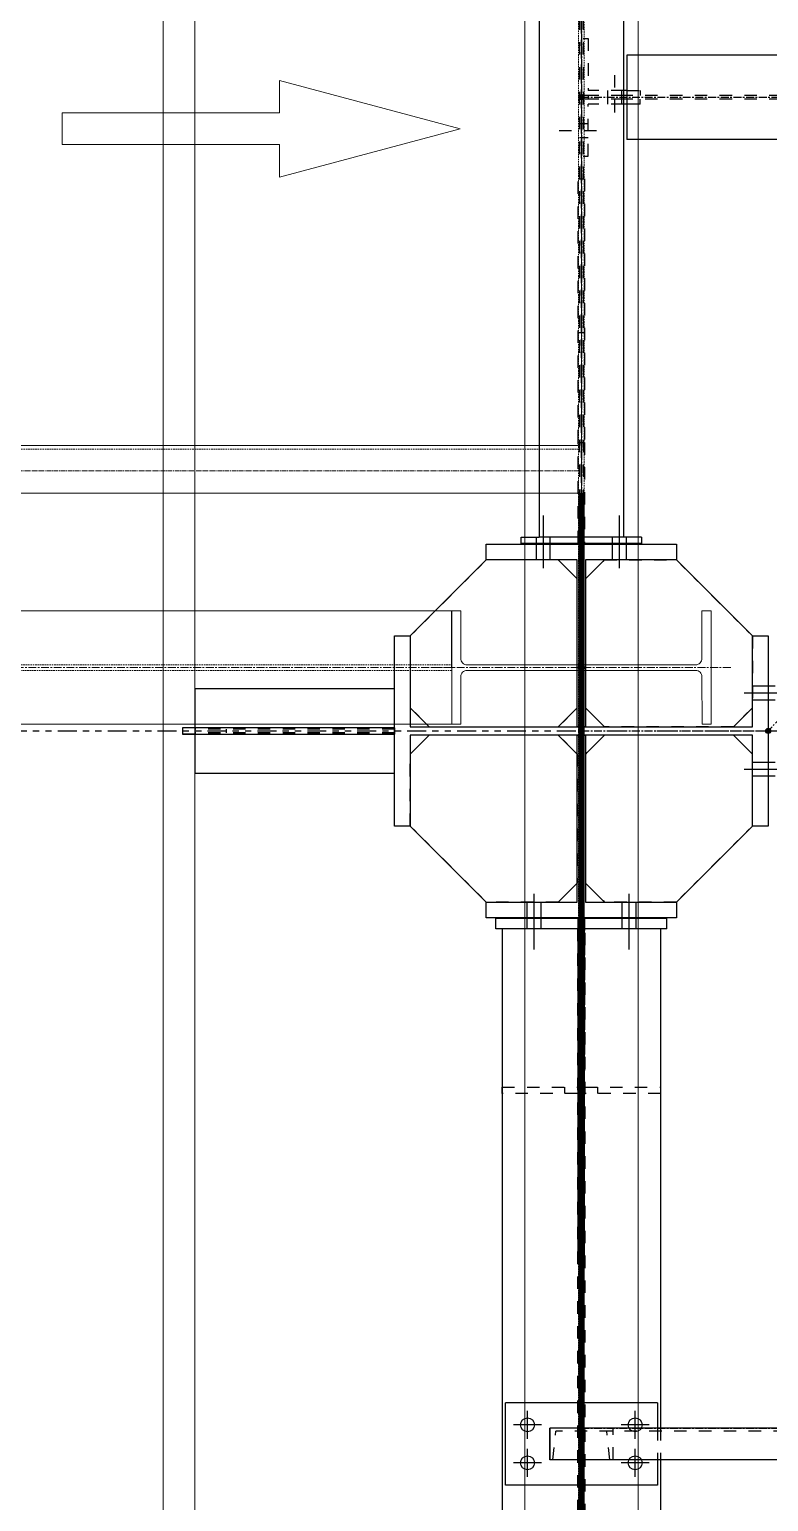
# Model space of a CAD drawing. Header units: inches. Extents: x 209270 to 234360, y -180214 to -150194.
# Drawn here: x 216141 to 217307, y -159580 to -157257 of the extents above; entities that cross this region are included whole.
import ezdxf

# ---------------------------------------------------------------- set-up
doc = ezdxf.new("R2010")
doc.units = ezdxf.units.IN
doc.header["$LTSCALE"] = 10
doc.header["$MEASUREMENT"] = 0
for name, pattern in [('CENTER', [2, 1.25, -0.25, 0.25, -0.25]), ('CENTER2', [1.125, 0.75, -0.125, 0.125, -0.125]), ('DXK_LINE_DOT2', [3.9198, 1.9599, -1.9599]), ('DXK_LINE_DOT5', [7.8785, 2.979, -0.9799, 0.9799, -0.9799, 0.9799, -0.9799]), ('HIDDEN', [0.375, 0.25, -0.125])]:
    doc.linetypes.add(name, pattern=pattern)
doc.layers.get('0').update_dxf_attribs({"color": 1})
for name, color, linetype in [('$AUDIT_BAD_LAYER1', 1, 'Continuous'), ('_STR_0', 5, 'Continuous'), ('_STR_1', 5, 'Continuous'), ('_STR_2', 5, 'Continuous'), ('_STR_4', 5, 'Continuous')]:
    doc.layers.add(name, color=color, linetype=linetype)
for name, color, linetype, lineweight in [('Belt', 1, 'Continuous', 9), ('CEN', 1, 'CENTER', 9), ('CENETR LINE', 1, 'CENTER2', 9), ('handrail', 1, 'FENCELINE1', 9), ('HIDDDEN', 1, 'HIDDEN', 9), ('HIDDEN', 1, 'HIDDEN', 9), ('MAIN OBJECT', 1, 'Continuous', 18), ('Sheeting', 1, 'Continuous', 0)]:
    doc.layers.add(name, color=color, linetype=linetype, lineweight=lineweight)
doc.linetypes.add('FENCELINE1', pattern='A,0.25,-0.1,[133,arial.ttf,S=0.1,R=0,X=-0.1,Y=0],-0.1,1', length=1.45)

# ---------------------------------------------------------------- blocks, each defined once
blk = doc.blocks.new('A$C426f7GU6TT')
at = {"layer": 'CEN'}
for p, q in [((0, 235.7), (0, -235.7)), ((-235.7, 0), (235.7, 0))]:
    blk.add_line(p, q, dxfattribs=at)
blk.add_circle((0, 0), 5, dxfattribs=at)
at = {"layer": 'MAIN OBJECT'}
blk.add_lwpolyline([(4.4, -180.2, 0.414214), (14.6, -190.4), (89.4, -190.4), (89.4, -204.7), (-89.4, -204.7), (-89.4, -190.4), (-14.6, -190.4, 0.414214), (-4.4, -180.2), (-4.4, 180.2, 0.414214), (-14.6, 190.4), (-89.4, 190.4), (-89.4, 204.7), (89.4, 204.7), (89.4, 190.4), (14.6, 190.4, 0.414214), (4.4, 180.2), (4.4, -180.2)], format="xyb", dxfattribs=at)
blk = doc.blocks.new('GridLine-116860372-116902 - 114867')
at = {"layer": '_STR_2', "linetype": 'DXK_LINE_DOT5'}
blk.add_line((217011.9, -165456.7), (217011.9, -153291), dxfattribs=at)
blk = doc.blocks.new('GridLine-116860372-116906 - 114867')
at = {"layer": '_STR_2', "linetype": 'DXK_LINE_DOT5'}
blk.add_line((211379.7, -158363.7), (228961.1, -158363.7), dxfattribs=at)
blk = doc.blocks.new('Part-116860372-114953 - 114867')
at = {"layer": '_STR_4', "linetype": 'Continuous'}
blk.add_hatch(color=256, dxfattribs=at).paths.add_polyline_path([(217011.9, -158367.7, -1), (217011.9, -158359.7, -1)])
at = {"layer": '_STR_2', "linetype": 'Continuous'}
for p, q in [((216716.9, -158513.7), (216716.9, -158213.7)), ((216716.9, -158213.7), (216741.9, -158213.7)), ((216741.9, -158213.7), (216741.9, -158357.2)), ((217281.9, -158213.7), (217306.9, -158213.7)), ((217281.9, -158357.2), (217281.9, -158213.7)), ((217306.9, -158213.7), (217306.9, -158513.7)), ((216741.9, -158357.2), (217281.9, -158357.2)), ((217281.9, -158370.2), (216741.9, -158370.2)), ((216741.9, -158370.2), (216741.9, -158513.7)), ((217281.9, -158513.7), (217281.9, -158370.2)), ((216741.9, -158513.7), (216716.9, -158513.7)), ((217306.9, -158513.7), (217281.9, -158513.7))]:
    blk.add_line(p, q, dxfattribs=at)
at = {"layer": '_STR_4', "linetype": 'CENTER'}
blk.add_line((217011.9, -158363.7), (217011.9, -158363.7), dxfattribs=at)
at = {"layer": '_STR_4', "linetype": 'Continuous'}
blk.add_circle((217011.9, -158363.7), 4, dxfattribs=at)
blk = doc.blocks.new('Part-116860372-114943 - 114867')
at = {"layer": '_STR_4', "linetype": 'Continuous'}
blk.add_hatch(color=256, dxfattribs=at).paths.add_polyline_path([(217011.9, -158367.7, -1), (217011.9, -158359.7, -1)])
at = {"layer": '_STR_4', "linetype": 'CENTER'}
blk.add_line((217011.9, -158363.7), (220311.9, -158363.7), dxfattribs=at)
at = {"layer": '_STR_4', "linetype": 'Continuous'}
blk.add_circle((217011.9, -158363.7), 4, dxfattribs=at)
blk = doc.blocks.new('Part-116860372-114949 - 114867')
at = {"layer": '_STR_4', "linetype": 'Continuous'}
for points in [[(217011.9, -157367.7, -1), (217011.9, -157359.7, -1)], [(218111.9, -157367.7, -1), (218111.9, -157359.7, -1)]]:
    blk.add_hatch(color=256, dxfattribs=at).paths.add_polyline_path(points)
at = {"layer": '_STR_1', "linetype": 'DXK_LINE_DOT2'}
for p, q in [((218100.7, -157297.1), (218038.7, -157297.1)), ((218100.7, -157430.3), (218100.7, -157297.1)), ((217022.7, -157360.8), (217022.7, -157366.5)), ((217078.5, -157360.8), (217022.7, -157360.8)), ((217078.5, -157366.5), (217022.7, -157366.5)), ((218033.7, -157360.8), (217083.5, -157360.8)), ((218033.7, -157366.5), (217083.5, -157366.5)), ((218100.7, -157360.8), (218038.7, -157360.8)), ((218100.7, -157366.5), (218038.7, -157366.5)), ((218100.7, -157430.3), (218038.7, -157430.3))]:
    blk.add_line(p, q, dxfattribs=at)
at = {"layer": '_STR_2', "linetype": 'Continuous'}
for p, q in [((217083.5, -157297.1), (217083.5, -157430.3)), ((218038.7, -157297.1), (217083.5, -157297.1)), ((218033.7, -157297.1), (218033.7, -157430.3)), ((217083.5, -157360.8), (217078.5, -157360.8)), ((217083.5, -157366.5), (217078.5, -157366.5)), ((218038.7, -157360.8), (218033.7, -157360.8)), ((218038.7, -157366.5), (218033.7, -157366.5)), ((218038.7, -157430.3), (217083.5, -157430.3))]:
    blk.add_line(p, q, dxfattribs=at)
at = {"layer": '_STR_4', "linetype": 'CENTER'}
blk.add_line((217011.9, -157363.7), (218111.9, -157363.7), dxfattribs=at)
at = {"layer": '_STR_4', "linetype": 'Continuous'}
for centre in [(217011.9, -157363.7), (218111.9, -157363.7)]:
    blk.add_circle(centre, 4, dxfattribs=at)
blk = doc.blocks.new('Part-116860372-114954 - 114867')
at = {"layer": '_STR_2', "linetype": 'Continuous'}
for p, q in [((216861.9, -158068.7), (216861.9, -158068.7)), ((216861.9, -158068.7), (217161.9, -158068.7)), ((216861.9, -158093.7), (216861.9, -158068.7)), ((217161.9, -158068.7), (217161.9, -158068.7)), ((217161.9, -158068.7), (217161.9, -158093.7)), ((216861.9, -158093.7), (216861.9, -158093.7)), ((217005.4, -158093.7), (216861.9, -158093.7)), ((217005.4, -158093.7), (217005.4, -158093.7)), ((217005.4, -158357.2), (217005.4, -158093.7)), ((217018.4, -158093.7), (217018.4, -158093.7)), ((217161.9, -158093.7), (217018.4, -158093.7)), ((217018.4, -158093.7), (217018.4, -158357.2)), ((217161.9, -158093.7), (217161.9, -158093.7)), ((217005.4, -158357.2), (217005.4, -158357.2)), ((217018.4, -158357.2), (217005.4, -158357.2)), ((217018.4, -158357.2), (217018.4, -158357.2))]:
    blk.add_line(p, q, dxfattribs=at)
blk = doc.blocks.new('Part-116860372-116031 - 114867')
at = {"layer": '_STR_1', "linetype": 'DXK_LINE_DOT2'}
for p, q in [((217006.9, -158658.7), (217006.9, -158658.7)), ((217006.9, -158658.7), (217006.9, -158899.7)), ((217016.9, -158658.7), (217006.9, -158658.7)), ((217016.9, -158658.7), (217016.9, -158899.7)), ((217006.9, -158826.6), (217016.9, -158826.6)), ((217006.9, -158899.7), (217006.9, -159192.6)), ((217016.9, -159192.6), (217016.9, -158899.7))]:
    blk.add_line(p, q, dxfattribs=at)
at = {"layer": '_STR_2', "linetype": 'Continuous'}
for p, q in [((217006.9, -159192.6), (217006.9, -158658.7)), ((217016.9, -159192.6), (217016.9, -158658.7)), ((217006.9, -158899.7), (217016.9, -158899.7)), ((217006.9, -159192.6), (217016.9, -159192.6))]:
    blk.add_line(p, q, dxfattribs=at)
blk = doc.blocks.new('Part-116860372-114955 - 114867')
at = {"layer": '_STR_2', "linetype": 'Continuous'}
for p, q in [((217005.4, -158370.2), (217005.4, -158370.2)), ((217005.4, -158633.7), (217005.4, -158370.2)), ((217005.4, -158370.2), (217018.4, -158370.2)), ((217018.4, -158370.2), (217018.4, -158370.2)), ((217018.4, -158370.2), (217018.4, -158633.7)), ((216861.9, -158633.7), (216861.9, -158633.7)), ((216861.9, -158658.7), (216861.9, -158633.7)), ((216861.9, -158633.7), (217005.4, -158633.7)), ((217005.4, -158633.7), (217005.4, -158633.7)), ((217018.4, -158633.7), (217018.4, -158633.7)), ((217018.4, -158633.7), (217161.9, -158633.7)), ((217161.9, -158633.7), (217161.9, -158633.7)), ((217161.9, -158633.7), (217161.9, -158658.7)), ((216861.9, -158658.7), (216861.9, -158658.7)), ((217161.9, -158658.7), (216861.9, -158658.7)), ((217161.9, -158658.7), (217161.9, -158658.7))]:
    blk.add_line(p, q, dxfattribs=at)
blk = doc.blocks.new('Part-116860372-114965 - 114867')
at = {"layer": '_STR_4', "linetype": 'Continuous'}
blk.add_hatch(color=256, dxfattribs=at).paths.add_polyline_path([(217011.9, -158367.7, -1), (217011.9, -158359.7, -1)])
at = {"layer": '_STR_1', "linetype": 'DXK_LINE_DOT2'}
for p, q in [((217009, -155669.7), (217009, -158057.7)), ((217014.7, -155669.7), (217014.7, -158057.7))]:
    blk.add_line(p, q, dxfattribs=at)
at = {"layer": '_STR_2', "linetype": 'Continuous'}
for p, q in [((216945.3, -156953.7), (216945.3, -158057.7)), ((217078.5, -156953.7), (217078.5, -158057.7)), ((217078.5, -158057.7), (216945.3, -158057.7))]:
    blk.add_line(p, q, dxfattribs=at)
at = {"layer": '_STR_4', "linetype": 'CENTER'}
blk.add_line((217011.9, -155363.7), (217011.9, -158363.7), dxfattribs=at)
at = {"layer": '_STR_4', "linetype": 'Continuous'}
blk.add_circle((217011.9, -158363.7), 4, dxfattribs=at)
blk = doc.blocks.new('Bolt-116860372-116015 - 114867')
at = {"layer": '_STR_2', "linetype": 'Continuous'}
for p, q in [((216951.9, -158106.7), (216951.9, -158023.7)), ((216951.9, -158106.7), (216951.9, -158023.7)), ((217071.9, -158106.7), (217071.9, -158023.7)), ((217071.9, -158106.7), (217071.9, -158023.7)), ((216940.9, -158067.7), (216940.9, -158057.7)), ((216940.9, -158067.7), (216940.9, -158057.7)), ((216962.9, -158067.7), (216962.9, -158057.7)), ((216962.9, -158067.7), (216962.9, -158057.7)), ((217060.9, -158067.7), (217060.9, -158057.7)), ((217060.9, -158067.7), (217060.9, -158057.7)), ((217082.9, -158067.7), (217082.9, -158057.7)), ((217082.9, -158067.7), (217082.9, -158057.7)), ((216940.9, -158093.7), (216940.9, -158068.7)), ((216940.9, -158093.7), (216940.9, -158068.7)), ((216962.9, -158093.7), (216962.9, -158068.7)), ((216962.9, -158093.7), (216962.9, -158068.7)), ((217060.9, -158093.7), (217060.9, -158068.7)), ((217060.9, -158093.7), (217060.9, -158068.7)), ((217082.9, -158093.7), (217082.9, -158068.7)), ((217082.9, -158093.7), (217082.9, -158068.7))]:
    blk.add_line(p, q, dxfattribs=at)
blk = doc.blocks.new('Part-116860372-115041 - 114867')
at = {"layer": '_STR_4', "linetype": 'Continuous'}
for points in [[(217011.9, -159467.7, -1), (217011.9, -159459.7, -1)], [(218111.9, -159467.7, -1), (218111.9, -159459.7, -1)]]:
    blk.add_hatch(color=256, dxfattribs=at).paths.add_polyline_path(points)
at = {"layer": '_STR_1', "linetype": 'DXK_LINE_DOT2'}
for p, q in [((216966.8, -159513.7), (216971.8, -159468.7)), ((218040.3, -159468.7), (216971.8, -159468.7)), ((217056.9, -159513.7), (217052, -159468.7)), ((217061.9, -159513.7), (217061.9, -159463.7)), ((218101, -159463.7), (218040.3, -159463.7)), ((218101, -159468.7), (218045.3, -159468.7)), ((218101, -159513.7), (218101, -159463.7)), ((218101, -159513.7), (217056.9, -159513.7))]:
    blk.add_line(p, q, dxfattribs=at)
at = {"layer": '_STR_2', "linetype": 'Continuous'}
for p, q in [((216961.9, -159513.7), (216961.9, -159463.7)), ((218040.3, -159463.7), (216961.9, -159463.7)), ((218040.3, -159513.7), (218040.3, -159463.7)), ((218045.3, -159468.7), (218040.3, -159468.7)), ((218045.3, -159513.7), (216961.9, -159513.7))]:
    blk.add_line(p, q, dxfattribs=at)
at = {"layer": '_STR_4', "linetype": 'CENTER'}
for p, q in [((217011.9, -159463.7), (218040.3, -159463.7)), ((218101, -159463.7), (218111.9, -159463.7))]:
    blk.add_line(p, q, dxfattribs=at)
at = {"layer": '_STR_4', "linetype": 'Continuous'}
for centre in [(217011.9, -159463.7), (218111.9, -159463.7)]:
    blk.add_circle(centre, 4, dxfattribs=at)
blk = doc.blocks.new('Part-116860372-115104 - 114867')
at = {"layer": '_STR_4', "linetype": 'Continuous'}
for points in [[(218111.9, -157492.7, -1), (218111.9, -157484.7, -1)], [(217306.9, -158367.7, -1), (217306.9, -158359.7, -1)]]:
    blk.add_hatch(color=256, dxfattribs=at).paths.add_polyline_path(points)
at = {"layer": '_STR_1', "linetype": 'DXK_LINE_DOT2'}
for p, q in [((217957.4, -157597.5), (217788.2, -157781.5)), ((217957.4, -157597.5), (218023.7, -157658.4)), ((218017.8, -157653), (217450.1, -158270.1)), ((218023.7, -157658.4), (217854.4, -157842.4)), ((217559, -158030.6), (217389.7, -158214.6)), ((217455.9, -158275.5), (217625.2, -158091.5)), ((217389.7, -158214.6), (217455.9, -158275.5))]:
    blk.add_line(p, q, dxfattribs=at)
at = {"layer": '_STR_2', "linetype": 'Continuous'}
for p, q in [((217788.2, -157781.5), (217559, -158030.6)), ((217854.4, -157842.4), (217625.2, -158091.5))]:
    blk.add_line(p, q, dxfattribs=at)
at = {"layer": '_STR_4', "linetype": 'CENTER'}
blk.add_line((218111.9, -157488.7), (217306.9, -158363.7), dxfattribs=at)
at = {"layer": '_STR_4', "linetype": 'Continuous'}
for centre in [(218111.9, -157488.7), (217306.9, -158363.7)]:
    blk.add_circle(centre, 4, dxfattribs=at)
blk = doc.blocks.new('Bolt-116860372-116486 - 114867')
at = {"layer": '_STR_1', "linetype": 'DXK_LINE_DOT2'}
for p, q in [((217014.7, -157405.5), (217009, -157405.5)), ((217022.7, -157405.5), (217014.7, -157405.5)), ((217035.7, -157416.5), (216972.7, -157416.5)), ((217014.7, -157427.5), (217009, -157427.5)), ((217022.7, -157427.5), (217014.7, -157427.5))]:
    blk.add_line(p, q, dxfattribs=at)
blk = doc.blocks.new('Part-116860372-116484 - 114867')
at = {"layer": '_STR_1', "linetype": 'DXK_LINE_DOT2'}
for p, q in [((217022.7, -157366.5), (217014.7, -157366.5)), ((217083.5, -157366.5), (217078.5, -157366.5)), ((217104.7, -157374.5), (217104.7, -157366.5)), ((217022.7, -157456.5), (217022.7, -157374.5)), ((217078.5, -157374.5), (217022.7, -157374.5)), ((217104.7, -157374.5), (217083.5, -157374.5)), ((217014.7, -157456.5), (217022.7, -157456.5))]:
    blk.add_line(p, q, dxfattribs=at)
at = {"layer": '_STR_2', "linetype": 'Continuous'}
blk.add_line((217083.5, -157374.5), (217078.5, -157374.5), dxfattribs=at)
blk = doc.blocks.new('Part-116860372-116014 - 114867')
at = {"layer": '_STR_1', "linetype": 'DXK_LINE_DOT2'}
blk.add_line((217078.5, -158057.7), (216945.3, -158057.7), dxfattribs=at)
at = {"layer": '_STR_2', "linetype": 'Continuous'}
for p, q in [((216916.9, -158067.7), (216916.9, -158057.7)), ((216916.9, -158057.7), (216945.3, -158057.7)), ((217106.9, -158057.7), (217078.5, -158057.7)), ((217106.9, -158057.7), (217106.9, -158067.7)), ((217106.9, -158067.7), (216916.9, -158067.7))]:
    blk.add_line(p, q, dxfattribs=at)
blk = doc.blocks.new('Part-116860372-154289 - 114867')
at = {"layer": '_STR_1', "linetype": 'DXK_LINE_DOT2'}
for p, q in [((216716.9, -158358.7), (216716.9, -158297.1)), ((216401.9, -158358.7), (216401.9, -158368.7)), ((216716.9, -158360.8), (216401.9, -158360.8)), ((216716.9, -158366.5), (216401.9, -158366.5)), ((216451.9, -158366.5), (216451.9, -158360.8)), ((216716.9, -158430.3), (216716.9, -158368.7))]:
    blk.add_line(p, q, dxfattribs=at)
at = {"layer": '_STR_2', "linetype": 'Continuous'}
for p, q in [((216401.9, -158297.1), (216401.9, -158358.7)), ((216716.9, -158297.1), (216401.9, -158297.1)), ((216401.9, -158368.7), (216401.9, -158430.3)), ((216401.9, -158430.3), (216716.9, -158430.3))]:
    blk.add_line(p, q, dxfattribs=at)
blk = doc.blocks.new('Bolt-116860372-116485 - 114867')
at = {"layer": '_STR_1', "linetype": 'DXK_LINE_DOT2'}
for p, q in [((217064.7, -157387.5), (217064.7, -157319.5)), ((217053.7, -157360.8), (217053.7, -157352.8)), ((217053.7, -157366.5), (217053.7, -157360.8)), ((217053.7, -157374.5), (217053.7, -157366.5)), ((217075.7, -157360.8), (217075.7, -157352.8)), ((217075.7, -157366.5), (217075.7, -157360.8)), ((217075.7, -157374.5), (217075.7, -157366.5))]:
    blk.add_line(p, q, dxfattribs=at)
blk = doc.blocks.new('Part-116860372-149923 - 114867')
at = {"layer": '_STR_1', "linetype": 'DXK_LINE_DOT2'}
for p, q in [((217048.4, -158093.7), (217161.9, -158093.7)), ((217018.4, -158123.7), (217018.4, -158327.2)), ((217281.9, -158213.7), (217281.9, -158327.2)), ((217251.9, -158357.2), (217048.4, -158357.2))]:
    blk.add_line(p, q, dxfattribs=at)
at = {"layer": '_STR_2', "linetype": 'Continuous'}
for p, q in [((217048.4, -158093.7), (217018.4, -158123.7)), ((217161.9, -158093.7), (217281.9, -158213.7)), ((217018.4, -158327.2), (217048.4, -158357.2)), ((217281.9, -158327.2), (217251.9, -158357.2))]:
    blk.add_line(p, q, dxfattribs=at)
blk = doc.blocks.new('Part-116860372-116033 - 114867')
at = {"layer": '_STR_1', "linetype": 'DXK_LINE_DOT2'}
for p, q in [((217006.9, -157908.2), (217006.9, -157492.4)), ((217006.9, -157492.4), (217016.9, -157492.4)), ((217016.9, -157492.4), (217016.9, -157908.2)), ((217006.9, -157734.8), (217016.9, -157734.8)), ((217006.9, -158067.7), (217006.9, -157908.2)), ((217006.9, -157908.2), (217016.9, -157908.2)), ((217016.9, -157908.2), (217016.9, -158067.7)), ((217006.9, -158067.7), (217006.9, -158068.7)), ((217006.9, -158068.7), (217006.9, -158068.7)), ((217006.9, -158068.7), (217016.9, -158068.7)), ((217016.9, -158068.7), (217016.9, -158067.7))]:
    blk.add_line(p, q, dxfattribs=at)
at = {"layer": '_STR_2', "linetype": 'Continuous'}
for p, q in [((217006.9, -158068.7), (217006.9, -158067.7)), ((217016.9, -158067.7), (217016.9, -158068.7))]:
    blk.add_line(p, q, dxfattribs=at)
blk = doc.blocks.new('Part-116860372-116483 - 114867')
at = {"layer": '_STR_1', "linetype": 'DXK_LINE_DOT2'}
for p, q in [((217014.7, -157270.8), (217022.7, -157270.8)), ((217022.7, -157270.8), (217022.7, -157352.8)), ((217022.7, -157360.8), (217014.7, -157360.8)), ((217078.5, -157352.8), (217022.7, -157352.8)), ((217083.5, -157360.8), (217078.5, -157360.8)), ((217083.5, -157352.8), (217104.7, -157352.8)), ((217104.7, -157352.8), (217104.7, -157360.8))]:
    blk.add_line(p, q, dxfattribs=at)
at = {"layer": '_STR_2', "linetype": 'Continuous'}
blk.add_line((217083.5, -157352.8), (217078.5, -157352.8), dxfattribs=at)
blk = doc.blocks.new('Bolt-116860372-116634 - 114867')
at = {"layer": '_STR_2', "linetype": 'Continuous'}
for p, q in [((217281.9, -158292.7), (217306.9, -158292.7)), ((217281.9, -158292.7), (217306.9, -158292.7)), ((217307.9, -158292.7), (217317.9, -158292.7)), ((217307.9, -158292.7), (217317.9, -158292.7)), ((217268.9, -158303.7), (217351.9, -158303.7)), ((217268.9, -158303.7), (217351.9, -158303.7)), ((217281.9, -158314.7), (217306.9, -158314.7)), ((217281.9, -158314.7), (217306.9, -158314.7)), ((217307.9, -158314.7), (217317.9, -158314.7)), ((217307.9, -158314.7), (217317.9, -158314.7)), ((217281.9, -158412.7), (217306.9, -158412.7)), ((217281.9, -158412.7), (217306.9, -158412.7)), ((217307.9, -158412.7), (217317.9, -158412.7)), ((217307.9, -158412.7), (217317.9, -158412.7)), ((217268.9, -158423.7), (217351.9, -158423.7)), ((217268.9, -158423.7), (217351.9, -158423.7)), ((217281.9, -158434.7), (217306.9, -158434.7)), ((217281.9, -158434.7), (217306.9, -158434.7)), ((217307.9, -158434.7), (217317.9, -158434.7)), ((217307.9, -158434.7), (217317.9, -158434.7))]:
    blk.add_line(p, q, dxfattribs=at)
blk = doc.blocks.new('Part-116860372-157474 - 114867')
at = {"layer": '_STR_1', "linetype": 'DXK_LINE_DOT2'}
blk.add_line((217131.9, -159463.7), (217131.9, -159513.7), dxfattribs=at)
at = {"layer": '_STR_2', "linetype": 'Continuous'}
for p, q in [((216891.9, -159553.7), (216891.9, -159423.7)), ((217131.9, -159423.7), (216891.9, -159423.7)), ((217131.9, -159423.7), (217131.9, -159463.7)), ((217131.9, -159513.7), (217131.9, -159553.7)), ((217131.9, -159553.7), (216891.9, -159553.7))]:
    blk.add_line(p, q, dxfattribs=at)
blk = doc.blocks.new('Part-116860372-116831 - 114867')
at = {"layer": '_STR_1', "linetype": 'DXK_LINE_DOT2'}
for p, q in [((216716.9, -158358.7), (216382.3, -158358.7)), ((216382.3, -158358.7), (216382.3, -158368.7)), ((216716.9, -158358.7), (216716.9, -158368.7)), ((216716.9, -158368.7), (216382.3, -158368.7))]:
    blk.add_line(p, q, dxfattribs=at)
at = {"layer": '_STR_2', "linetype": 'Continuous'}
for p, q in [((216716.9, -158358.7), (216382.3, -158358.7)), ((216382.3, -158358.7), (216382.3, -158368.7)), ((216716.9, -158368.7), (216716.9, -158358.7)), ((216382.3, -158368.7), (216716.9, -158368.7))]:
    blk.add_line(p, q, dxfattribs=at)
blk = doc.blocks.new('Part-116860372-116836 - 114867')
at = {"layer": '_STR_1', "linetype": 'DXK_LINE_DOT2'}
for p, q in [((217011.9, -159463.7), (216961.9, -159463.7)), ((216966.8, -159513.7), (216961.9, -159513.7))]:
    blk.add_line(p, q, dxfattribs=at)
at = {"layer": '_STR_2', "linetype": 'Continuous'}
blk.add_line((216961.9, -159463.7), (216961.9, -159513.7), dxfattribs=at)
blk = doc.blocks.new('Part-116860372-149922 - 114867')
at = {"layer": '_STR_1', "linetype": 'DXK_LINE_DOT2'}
for p, q in [((216975.4, -158093.7), (216861.9, -158093.7)), ((217005.4, -158327.2), (217005.4, -158123.7)), ((216741.9, -158213.7), (216741.9, -158327.2)), ((216771.9, -158357.2), (216975.4, -158357.2))]:
    blk.add_line(p, q, dxfattribs=at)
at = {"layer": '_STR_2', "linetype": 'Continuous'}
for p, q in [((216861.9, -158093.7), (216741.9, -158213.7)), ((217005.4, -158123.7), (216975.4, -158093.7)), ((216741.9, -158327.2), (216771.9, -158357.2)), ((216975.4, -158357.2), (217005.4, -158327.2))]:
    blk.add_line(p, q, dxfattribs=at)
blk = doc.blocks.new('Part-116860372-149924 - 114867')
at = {"layer": '_STR_1', "linetype": 'DXK_LINE_DOT2'}
for p, q in [((216975.4, -158370.2), (216771.9, -158370.2)), ((216741.9, -158513.7), (216741.9, -158400.2)), ((217005.4, -158400.2), (217005.4, -158603.7)), ((216975.4, -158633.7), (216861.9, -158633.7))]:
    blk.add_line(p, q, dxfattribs=at)
at = {"layer": '_STR_2', "linetype": 'Continuous'}
for p, q in [((216771.9, -158370.2), (216741.9, -158400.2)), ((216975.4, -158370.2), (217005.4, -158400.2)), ((216861.9, -158633.7), (216741.9, -158513.7)), ((217005.4, -158603.7), (216975.4, -158633.7))]:
    blk.add_line(p, q, dxfattribs=at)
blk = doc.blocks.new('Part-116860372-149925 - 114867')
at = {"layer": '_STR_1', "linetype": 'DXK_LINE_DOT2'}
for p, q in [((217251.9, -158370.2), (217048.4, -158370.2)), ((217018.4, -158400.2), (217018.4, -158603.7)), ((217281.9, -158513.7), (217281.9, -158400.2)), ((217161.9, -158633.7), (217048.4, -158633.7))]:
    blk.add_line(p, q, dxfattribs=at)
at = {"layer": '_STR_2', "linetype": 'Continuous'}
for p, q in [((217048.4, -158370.2), (217018.4, -158400.2)), ((217251.9, -158370.2), (217281.9, -158400.2)), ((217161.9, -158633.7), (217281.9, -158513.7)), ((217048.4, -158633.7), (217018.4, -158603.7))]:
    blk.add_line(p, q, dxfattribs=at)
blk = doc.blocks.new('Part-116860372-157432 - 114867')
at = {"layer": '_STR_1', "linetype": 'DXK_LINE_DOT2'}
for p, q in [((217005.9, -158675.7), (217005.9, -165051.7)), ((217017.9, -158675.7), (217005.9, -158675.7)), ((217017.9, -165051.7), (217017.9, -158675.7))]:
    blk.add_line(p, q, dxfattribs=at)
blk = doc.blocks.new('Part-116860372-157433 - 114867')
at = {"layer": '_STR_1', "linetype": 'DXK_LINE_DOT2'}
blk.add_line((217136.9, -159463.7), (217136.9, -159513.7), dxfattribs=at)
at = {"layer": '_STR_2', "linetype": 'Continuous'}
for p, q in [((216886.9, -158675.7), (216886.9, -160038.7)), ((217006.9, -158675.7), (216886.9, -158675.7)), ((217136.9, -158675.7), (217016.9, -158675.7)), ((217136.9, -158675.7), (217136.9, -159463.7)), ((217136.9, -159513.7), (217136.9, -160038.7))]:
    blk.add_line(p, q, dxfattribs=at)
blk = doc.blocks.new('Part-116860372-157451 - 114867')
at = {"layer": '_STR_1', "linetype": 'DXK_LINE_DOT2'}
for p, q in [((217016.9, -158659.7), (217006.9, -158659.7)), ((217005.9, -158675.7), (216886.9, -158675.7)), ((217136.9, -158675.7), (217017.9, -158675.7))]:
    blk.add_line(p, q, dxfattribs=at)
at = {"layer": '_STR_2', "linetype": 'Continuous'}
for p, q in [((216876.9, -158675.7), (216876.9, -158659.7)), ((217006.9, -158659.7), (216876.9, -158659.7)), ((217146.9, -158659.7), (217016.9, -158659.7)), ((217146.9, -158675.7), (217146.9, -158659.7)), ((216886.9, -158675.7), (216876.9, -158675.7)), ((217146.9, -158675.7), (217136.9, -158675.7))]:
    blk.add_line(p, q, dxfattribs=at)
blk = doc.blocks.new('Bolt-116860372-157452 - 114867')
at = {"layer": '_STR_2', "linetype": 'Continuous'}
for p, q in [((216936.9, -158620.7), (216936.9, -158708.7)), ((216936.9, -158620.7), (216936.9, -158708.7)), ((216936.9, -158620.7), (216936.9, -158708.7)), ((216936.9, -158620.7), (216936.9, -158708.7)), ((217086.9, -158620.7), (217086.9, -158708.7)), ((217086.9, -158620.7), (217086.9, -158708.7)), ((217086.9, -158620.7), (217086.9, -158708.7)), ((217086.9, -158620.7), (217086.9, -158708.7)), ((216925.9, -158633.7), (216925.9, -158658.7)), ((216925.9, -158633.7), (216925.9, -158658.7)), ((216925.9, -158633.7), (216925.9, -158658.7)), ((216925.9, -158633.7), (216925.9, -158658.7)), ((216947.9, -158633.7), (216947.9, -158658.7)), ((216947.9, -158633.7), (216947.9, -158658.7)), ((216947.9, -158633.7), (216947.9, -158658.7)), ((216947.9, -158633.7), (216947.9, -158658.7)), ((217075.9, -158633.7), (217075.9, -158658.7)), ((217075.9, -158633.7), (217075.9, -158658.7)), ((217075.9, -158633.7), (217075.9, -158658.7)), ((217075.9, -158633.7), (217075.9, -158658.7)), ((217097.9, -158633.7), (217097.9, -158658.7)), ((217097.9, -158633.7), (217097.9, -158658.7)), ((217097.9, -158633.7), (217097.9, -158658.7)), ((217097.9, -158633.7), (217097.9, -158658.7)), ((216925.9, -158659.7), (216925.9, -158675.7)), ((216925.9, -158659.7), (216925.9, -158675.7)), ((216925.9, -158659.7), (216925.9, -158675.7)), ((216925.9, -158659.7), (216925.9, -158675.7)), ((216947.9, -158659.7), (216947.9, -158675.7)), ((216947.9, -158659.7), (216947.9, -158675.7)), ((216947.9, -158659.7), (216947.9, -158675.7)), ((216947.9, -158659.7), (216947.9, -158675.7)), ((217075.9, -158659.7), (217075.9, -158675.7)), ((217075.9, -158659.7), (217075.9, -158675.7)), ((217075.9, -158659.7), (217075.9, -158675.7)), ((217075.9, -158659.7), (217075.9, -158675.7)), ((217097.9, -158659.7), (217097.9, -158675.7)), ((217097.9, -158659.7), (217097.9, -158675.7)), ((217097.9, -158659.7), (217097.9, -158675.7)), ((217097.9, -158659.7), (217097.9, -158675.7))]:
    blk.add_line(p, q, dxfattribs=at)
blk = doc.blocks.new('Part-116860372-157472 - 114867')
at = {"layer": '_STR_1', "linetype": 'DXK_LINE_DOT2'}
for p, q in [((217017.9, -158925.7), (217136.9, -158925.7)), ((217136.9, -158935.7), (217017.9, -158935.7)), ((217037.9, -158935.7), (217037.9, -158925.7)), ((217136.9, -158925.7), (217136.9, -158935.7))]:
    blk.add_line(p, q, dxfattribs=at)
blk = doc.blocks.new('Part-116860372-157473 - 114867')
at = {"layer": '_STR_1', "linetype": 'DXK_LINE_DOT2'}
for p, q in [((216886.9, -158935.7), (216886.9, -158925.7)), ((216886.9, -158925.7), (217005.9, -158925.7)), ((217005.9, -158935.7), (216886.9, -158935.7)), ((216985.9, -158935.7), (216985.9, -158925.7))]:
    blk.add_line(p, q, dxfattribs=at)
blk = doc.blocks.new('Bolt-116860372-157475 - 114867')
at = {"layer": '_STR_2', "linetype": 'Continuous'}
for p, q in [((216948.9, -159458.7), (216904.9, -159458.7)), ((216926.9, -159480.7), (216926.9, -159436.7)), ((217118.9, -159458.7), (217074.9, -159458.7)), ((217096.9, -159480.7), (217096.9, -159436.7)), ((216926.9, -159540.7), (216926.9, -159496.7)), ((217096.9, -159540.7), (217096.9, -159496.7)), ((216948.9, -159518.7), (216904.9, -159518.7)), ((217118.9, -159518.7), (217074.9, -159518.7))]:
    blk.add_line(p, q, dxfattribs=at)
for centre in [(216926.9, -159458.7), (217096.9, -159458.7), (216926.9, -159518.7), (217096.9, -159518.7)]:
    blk.add_circle(centre, 11, dxfattribs=at)
blk = doc.blocks.new('Part-116860372-157480 - 114867')
at = {"layer": '_STR_1', "linetype": 'DXK_LINE_DOT2'}
for p, q in [((216861.9, -158093.7), (216741.9, -158213.7)), ((217005.4, -158123.7), (216975.4, -158093.7)), ((216741.9, -158327.2), (216771.9, -158357.2)), ((216975.4, -158357.2), (217005.4, -158327.2))]:
    blk.add_line(p, q, dxfattribs=at)
blk = doc.blocks.new('Part-116860372-157481 - 114867')
at = {"layer": '_STR_1', "linetype": 'DXK_LINE_DOT2'}
for p, q in [((217018.4, -158123.7), (217048.4, -158093.7)), ((217161.9, -158093.7), (217281.9, -158213.7)), ((217048.4, -158357.2), (217018.4, -158327.2)), ((217281.9, -158327.2), (217251.9, -158357.2))]:
    blk.add_line(p, q, dxfattribs=at)
blk = doc.blocks.new('Part-116860372-157482 - 114867')
at = {"layer": '_STR_1', "linetype": 'DXK_LINE_DOT2'}
for p, q in [((216741.9, -158400.2), (216771.9, -158370.2)), ((216975.4, -158370.2), (217005.4, -158400.2)), ((216861.9, -158633.7), (216741.9, -158513.7)), ((217005.4, -158603.7), (216975.4, -158633.7))]:
    blk.add_line(p, q, dxfattribs=at)
blk = doc.blocks.new('Part-116860372-157483 - 114867')
at = {"layer": '_STR_1', "linetype": 'DXK_LINE_DOT2'}
for p, q in [((217048.4, -158370.2), (217018.4, -158400.2)), ((217281.9, -158400.2), (217251.9, -158370.2)), ((217161.9, -158633.7), (217281.9, -158513.7)), ((217018.4, -158603.7), (217048.4, -158633.7))]:
    blk.add_line(p, q, dxfattribs=at)
blk = doc.blocks.new('OVERLAY_DRAWING')
at = {"layer": 'Belt', "elevation": 5421881824.1}
blk.add_lwpolyline([(216192.4, -157388.3), (216535.7, -157388.3), (216535.7, -157337), (216820.8, -157413.4), (216535.7, -157489.8), (216535.7, -157438.4), (216192.4, -157438.4)], close=True, dxfattribs=at)
at = {"layer": 'CEN'}
blk.add_line((216811.6, -158263.7), (211802.8, -158263.7), dxfattribs=at)
at = {"layer": 'CEN', "elevation": 0.8}
blk.add_lwpolyline([(217011.9, -155263.7), (228511.9, -155263.7), (228511.9, -165263.7), (217011.9, -165263.7)], close=True, dxfattribs=at)
at = {"layer": 'CENETR LINE'}
blk.add_line((217007.5, -157953.4, 3363871823.7), (214622.3, -157953.4, 3363871823.7), dxfattribs=at)
at = {"layer": 'handrail', "const_width": 10}
blk.add_lwpolyline([(217011.9, -157988.4), (217011.9, -165263.7), (228511.9, -165263.7), (228511.9, -163968.7)], dxfattribs=at)
at = {"layer": 'HIDDDEN'}
blk.add_line((217007.5, -157918.9, 3363871823.7), (214615.1, -157918.9, 3363871823.7), dxfattribs=at)
at = {"layer": 'HIDDEN'}
for points, elevation in [([(217007.5, -165259.3), (217007.5, -155268.1), (217016.3, -155268.1), (217016.3, -165259.3)], 0.8), ([(211807.2, -158259.3), (216807.2, -158259.3), (216807.2, -158268.1), (211807.2, -158268.1)], 2.2)]:
    blk.add_lwpolyline(points, close=True, dxfattribs=dict(at, elevation=elevation))
at = {"layer": 'MAIN OBJECT'}
for p, q in [((214614.1, -157913.4), (217007.5, -157913.4)), ((214630.1, -157988.4), (217007.5, -157988.4))]:
    blk.add_line(p, q, dxfattribs=at)
for points, elevation in [([(216922.5, -165259.3), (216922.5, -155268.1), (217101.3, -155268.1), (217101.3, -165259.3)], 0.8), ([(211807.2, -158174.3), (216807.2, -158174.3), (216807.2, -158353.1), (211807.2, -158353.1)], 2.2)]:
    blk.add_lwpolyline(points, close=True, dxfattribs=dict(at, elevation=elevation))
at = {"layer": 'Sheeting'}
for points in [[(216351.9, -154713.7), (229171.9, -154713.7), (229171.9, -165813.7), (216351.9, -165813.7)], [(216401.9, -154763.7), (229121.9, -154763.7), (229121.9, -165763.7), (216401.9, -165763.7)]]:
    blk.add_lwpolyline(points, close=True, dxfattribs=at)
at = {"layer": '$AUDIT_BAD_LAYER1', "rotation": 270.0096740856855}
blk.add_blockref('A$C426f7GU6TT', (217011.9, -158263.7), dxfattribs=at)
at = {"layer": '_STR_0', "zscale": 0.8}
for name in ['GridLine-116860372-116902 - 114867', 'Part-116860372-114965 - 114867', 'Part-116860372-116483 - 114867', 'Part-116860372-114949 - 114867', 'Bolt-116860372-116485 - 114867', 'Part-116860372-116484 - 114867', 'Bolt-116860372-116486 - 114867', 'Part-116860372-116033 - 114867', 'Part-116860372-115104 - 114867', 'Bolt-116860372-116015 - 114867', 'Part-116860372-116014 - 114867', 'Part-116860372-114954 - 114867', 'Part-116860372-149922 - 114867', 'Part-116860372-157480 - 114867', 'Part-116860372-149923 - 114867', 'Part-116860372-157481 - 114867', 'Part-116860372-114953 - 114867', 'GridLine-116860372-116906 - 114867', 'Part-116860372-154289 - 114867', 'Part-116860372-114943 - 114867', 'Bolt-116860372-116634 - 114867', 'Part-116860372-116831 - 114867', 'Part-116860372-149924 - 114867', 'Part-116860372-157482 - 114867', 'Part-116860372-114955 - 114867', 'Part-116860372-149925 - 114867', 'Part-116860372-157483 - 114867', 'Bolt-116860372-157452 - 114867', 'Part-116860372-157451 - 114867', 'Part-116860372-116031 - 114867', 'Part-116860372-157433 - 114867', 'Part-116860372-157432 - 114867', 'Part-116860372-157473 - 114867', 'Part-116860372-157472 - 114867', 'Part-116860372-157474 - 114867', 'Bolt-116860372-157475 - 114867', 'Part-116860372-115041 - 114867', 'Part-116860372-116836 - 114867']:
    blk.add_blockref(name, (0, 0), dxfattribs=at)

msp = doc.modelspace()

# ---------------------------------------------------------------- block references
msp.add_blockref('OVERLAY_DRAWING', (0, 0))

doc.saveas('drawing.dxf')
